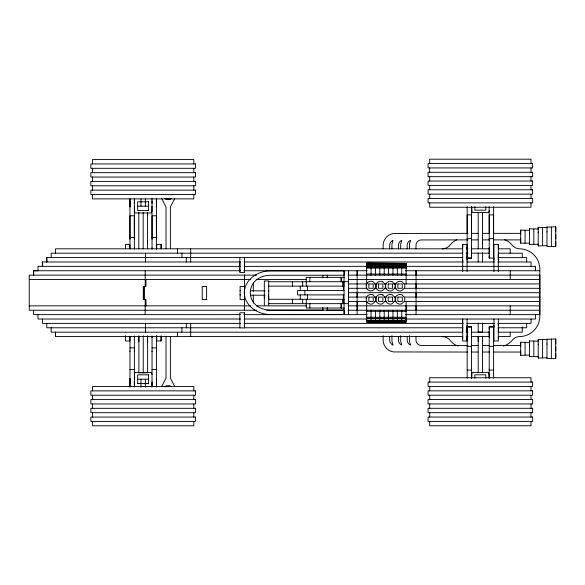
<?xml version="1.0" encoding="UTF-8"?>
<svg xmlns="http://www.w3.org/2000/svg" width="585" height="585" viewBox="0 0 585 585"><rect width="100%" height="100%" fill="white"/><g stroke="black" fill="none" stroke-linecap="round" stroke-linejoin="round"><path stroke-width="0.88" d="M42.398 261.985L42.398 266.38L42.398 261.978L240.493 261.985M46.778 257.59L46.778 261.985L46.778 257.59L462.684 257.59M51.166 257.59L51.166 253.195L462.684 253.195L462.684 261.985M55.546 336.572L55.546 332.178L55.546 336.572L462.691 336.572L462.684 338.766M55.546 253.195L55.546 248.808L462.691 248.808L462.691 244.42L467.071 244.479M125.482 335.695L125.482 340.967L129.87 340.967L129.87 336.58M129.958 248.903L129.958 198.681M129.972 386.159L129.972 381.925M129.972 380.901L129.972 378.363M129.972 351.512L129.972 351.007M134.345 249.064L134.345 199.207M134.44 387.08L134.36 381.925M134.36 351.512L134.36 351.007M134.36 337.457L134.36 336.55M138.806 212.56L138.806 248.866M138.872 341.728L138.872 335.658M143.237 335.658L143.237 372.835M143.179 212.56L143.179 248.866M145.19 305.853L145.175 314.635M145.19 279.52L145.175 270.745M145.533 261.985L145.533 253.195M147.603 341.728L147.603 335.658M147.544 243.667L147.544 212.56M151.968 387.08L151.968 383.577M152.041 386.144L152.041 335.907M152.041 383.914L152.041 381.91M152.041 351.497L152.041 351M152.041 337.45L152.041 336.543M152.027 249.071L152.027 200.867M156.414 248.018L156.414 248.822M156.414 206.147L156.414 207.053L156.414 199.222M156.414 201.781L156.414 200.889M156.429 386.144L156.429 381.91M156.429 380.893L156.429 378.356M156.429 351.497L156.429 351M156.429 337.45L156.429 336.543M156.414 249.071L156.414 198.695M156.729 335.695L156.729 340.967L161.116 340.967L161.116 336.58M161.116 244.442L161.116 248.837L161.116 244.442L156.729 244.442L156.729 248.837M177.54 253.195L177.54 248.808M181.92 332.178L181.92 327.783M186.308 327.783L186.308 323.395M190.688 248.808L190.688 261.985M239.857 271.586L239.857 268.032M239.857 266.365L239.857 261.985M240.142 295.213L240.142 294.569M240.142 290.825L240.142 290.336M244.53 305.853L244.53 310.24L244.53 275.133L244.53 279.52M244.53 271.586L244.53 268.032M244.53 266.365L244.53 261.985M264.325 298.416L264.325 296.061M268.712 298.416L268.712 296.061M268.712 294.979L268.712 294.533M268.712 291.505L268.712 290.357M300.244 290.504L300.244 286.123M302.672 286.123L302.672 281.743M306.306 303.652L306.306 299.271M307.425 299.271L307.425 294.891M343.38 299.271L343.38 294.891M348.433 275.133L348.433 270.745L348.433 314.635M357.142 310.24L357.142 301.472M357.142 297.085L357.142 270.745L357.142 275.133M366.656 263.162L406.129 263.447L366.656 263.162L366.656 283.922M371.044 320.507L371.044 310.24M371.044 275.14L371.044 264.873M375.431 320.507L375.431 310.24M375.431 275.14L375.431 264.873M379.819 320.507L379.819 310.24M379.819 275.14L379.819 264.873M384.199 320.507L384.199 310.24M384.199 275.14L384.199 264.873M388.586 320.507L388.586 310.24M388.586 275.14L388.586 264.873M392.974 320.507L392.974 310.24M392.974 275.14L392.974 264.873M397.354 320.507L397.354 310.24M397.354 275.14L397.354 264.873M401.741 320.507L401.741 310.24M401.741 275.14L401.741 264.873M406.129 305.853L406.129 322.211L366.656 322.211L366.656 301.472M406.129 263.162L406.129 283.922M415.964 248.969L416.023 244.691A5.514 5.514 0 0 1 420.769 239.945L467.956 239.887M416.052 310.24L416.052 305.853M416.052 297.085L416.052 283.922M416.052 275.133L416.052 270.745L416.052 288.31M462.684 244.479L462.684 247.689M462.684 325.238L462.684 332.2L51.166 332.178L51.166 327.783M462.684 323.395L462.684 319.03L462.684 340.96L467.071 340.96L467.181 336.499M462.684 271.528L462.684 260.157M462.684 253.195L462.684 248.808M467.071 332.2L467.071 325.238M467.071 271.528L467.181 206.768M467.181 337.391L467.181 336.989M471.547 336.499L471.547 337.399M471.547 329.041L471.547 326.861L467.181 326.861L467.181 378.21M467.181 255.937L467.181 258.117L471.547 258.117L471.547 207.046M478.194 341.318L478.194 336.295M478.194 212.552L478.194 248.683M482.559 341.318L482.559 336.295M482.559 243.66L482.559 212.552M489.228 377.917L489.228 369.325M489.235 326.847L489.228 346.371L493.601 346.371L493.601 326.847L489.235 326.847L489.235 329.033M489.235 255.945L489.235 258.131L489.228 238.607L493.601 238.607L493.601 258.131L489.235 257.978M489.235 248.808L489.235 253.678M489.235 248.486L489.235 247.594M489.235 239.367L489.228 214.9L493.601 214.9L493.601 239.367M493.601 378.195L493.601 369.325M493.601 258.131L493.601 257.641M493.93 325.238L493.93 340.96L498.318 340.96L498.318 327.775L526.668 327.775L526.668 323.395M493.93 271.528L493.93 257.992M498.318 338.766L498.318 336.572L510.215 336.572L510.215 332.178M498.318 323.395L498.318 332.2L522.281 332.156L522.281 326.898M498.318 271.528L498.318 244.42L493.93 244.42L493.93 260.157M498.318 247.689L498.318 244.435M510.215 270.745L510.215 279.52M510.215 253.195L510.215 248.808L498.318 248.808M529.454 355.095L520.687 355.314L520.687 342.225L529.454 342.452M529.454 243.17L520.687 243.17L520.687 230.08L529.454 230.3M525.074 342.452L525.074 355.095M525.074 243.17L525.074 230.3M526.668 262L526.668 257.619L498.318 257.619M538.222 356.623L529.454 356.623L529.454 344.843M529.454 341.969L529.454 340.916L538.222 341.187M538.222 244.208L529.454 244.479L529.454 232.698M529.454 229.825L529.454 228.772L538.222 229.042M531.048 266.351L531.048 261.985L497.981 261.985M533.834 356.623L533.834 341.187M533.834 229.042L533.834 244.208M535.429 266.351L535.429 270.745L535.429 266.351L405.266 266.351M546.982 357.764L538.222 358.086L538.222 344.112M538.222 340.704L538.222 339.461L546.982 339.461M546.982 245.62L538.222 245.934L538.222 231.967M538.222 228.559L538.222 227.309L546.982 227.631M542.602 227.631L542.602 245.62M546.982 339.285L555.75 338.956L555.75 358.59L546.982 358.59L546.982 343.863M546.982 227.141L555.75 226.805L555.75 246.439L546.982 246.439L546.982 231.718M551.37 227.141L551.37 246.109M467.181 248.479L467.181 247.543M489.17 210.637L488.658 212.567L472.161 212.567L471.642 206.6M174.659 198.637L170.389 206.951L170.389 248.705M161.745 386.378L166.016 378.056L166.016 336.368M165.972 199.097L170.345 199.097M137.665 206.169L148.59 206.169M467.181 214.885L471.547 214.885M467.89 233.356L393.603 233.459A12.058 12.058 0 0 0 383.226 243.835L383.124 248.815M471.488 233.356L477.908 233.356M482.42 233.356L489.74 233.356M493.36 233.356L520.687 233.356M129.958 237.473L134.345 237.473M152.027 237.488L156.414 237.488M467.181 238.6L471.547 238.6M471.598 239.887L477.96 239.887M482.508 239.887L489.777 239.887M493.418 239.887L520.687 239.887M466.23 248.808L468.007 248.808M489.455 248.808L471.547 248.808L471.547 253.751M466.23 253.195L468.007 253.195M471.547 253.195L489.455 253.195M467.181 258.051L471.547 258.051M244.142 261.985L463.283 261.985M466.94 261.985L494.332 261.985M366.656 264.588L406.129 264.588M366.656 265.166L406.129 265.166M240.589 266.38L38.018 266.351L38.018 270.745L33.63 270.738L33.63 275.133L33.63 270.745L240.194 270.745M244.245 266.38L366.912 266.351M366.656 267.067L406.129 267.067M243.85 270.745L367.109 270.745M405.266 270.745L539.816 270.745M366.656 274.065L406.129 274.065M256.639 275.133L29.25 275.133L29.25 310.24L256.376 310.24M348.002 275.133L539.816 275.133L539.816 314.635L405.266 314.635M344.28 277.356L306.204 277.356L306.306 286.123M29.25 279.52L250.906 279.52M256.281 279.52L306.511 279.52M348.433 279.52L539.816 279.542M268.778 281.736L348.433 281.714M539.765 283.922L404.272 283.922M348.433 283.922L367.109 283.922M374.261 283.93L377.42 283.922M384.243 283.93L386.422 283.93M393.566 283.922L396.257 283.922M268.778 286.123L343.958 286.123M244.53 286.438L240.128 286.445L240.128 299.6L244.53 299.6M367.109 288.31L348.433 288.31L348.433 297.085L367.109 297.085M374.363 288.31L377.084 288.31M384.33 288.31L386.422 288.31M394.305 288.31L396.118 288.31M404.228 288.31L539.904 288.31M344.046 290.504L297.568 290.504L297.568 294.891L344.046 294.891M250.519 290.825L265.071 290.825M348.433 292.697L539.904 292.697M250.519 295.213L265.071 295.213M374.261 297.085L376.755 297.085M384.243 297.085L386.422 297.085M394.305 297.085L396.118 297.085M404.272 297.085L539.904 297.085M268.778 299.279L343.958 299.271M348.433 301.472L367.051 301.472M374.729 301.472L376.755 301.472M384.601 301.472L386.422 301.472M393.566 301.472L396.103 301.472M404.228 301.472L539.816 301.472M268.778 303.666L348.433 303.659M29.25 305.853L250.906 305.853M256.281 305.853L306.511 305.853M348.433 305.853L539.816 305.853M344.28 308.039L306.204 308.039L306.233 303.652M266.694 310.24L323.337 310.24M326.554 310.24L344.353 310.24M348.002 310.24L539.816 310.24M240.194 314.635L33.63 314.635L33.63 310.24M243.85 314.635L367.109 314.635M366.656 317.275L406.129 317.275M366.656 318.313L406.129 318.313M366.656 318.598L406.129 318.598M240.589 319L38.018 319.03L38.018 314.635M244.245 319L366.912 319.03M405.266 319.03L535.429 319.03L535.429 314.635M366.656 320.214L406.129 320.214M366.656 320.507L406.129 320.507M366.656 320.792L406.129 320.792M366.656 321.077L406.129 321.077M366.656 321.355L406.129 321.355M366.656 321.64L406.129 321.64M366.656 321.925L406.129 321.925M240.493 323.395L42.398 323.395L42.398 319M244.142 323.395L463.283 323.395M466.94 323.395L494.332 323.395M497.981 323.395L531.048 323.395L531.048 319.03M489.235 326.92L493.601 326.92M239.982 327.783L46.778 327.783L46.778 323.395M244.42 327.783L462.684 327.783M466.23 332.178L468.007 332.178M489.455 332.178L471.547 332.178L471.547 331.315M466.23 336.572L468.007 336.572M471.547 336.572L489.455 336.572M467.956 345.508L420.769 345.45A5.514 5.514 0 0 1 416.023 340.704L415.964 336.426M471.598 345.508L477.96 345.508M482.508 345.508L489.777 345.508M493.418 345.508L520.687 345.508M467.181 346.378L471.547 346.378M129.972 347.885L134.36 347.885M152.041 347.878L156.429 347.878M467.89 352.038L393.603 351.936A12.058 12.058 0 0 1 383.226 341.56L383.124 335.695M471.488 352.038L477.908 352.038M482.42 352.038L489.74 352.038M493.36 352.038L520.687 352.038M152.041 369.559L156.429 369.559M129.972 369.574L134.36 369.574M467.181 370.086L471.547 370.086M137.665 379.204L148.59 379.204M137.665 383.577L141.307 383.577M144.948 383.577L148.59 383.577M165.972 385.917L170.345 385.917M382.766 281.743L385.23 284.544A4.87 4.87 0 0 1 384.996 288.259L382.202 290.723A4.87 4.87 0 0 1 376.009 287.696L376.257 283.981A4.87 4.87 0 0 1 382.758 281.743M382.766 294.906L385.23 297.699A4.87 4.87 0 0 1 384.996 301.414L382.202 303.878A4.87 4.87 0 0 1 376.009 300.851L376.257 297.136A4.87 4.87 0 0 1 382.758 294.898M161.745 198.637L166.016 206.951L166.016 248.705M174.659 386.378L170.389 378.056L170.389 336.368M151.968 374.363L151.449 372.433L134.959 372.433L134.44 374.363L134.44 379.204M395.38 287.696L395.614 283.981A4.87 4.87 0 0 1 402.114 281.743L404.586 284.544A4.87 4.87 0 0 1 404.352 288.259L401.559 290.723A4.87 4.87 0 0 1 395.365 287.696M395.38 300.858L395.614 297.136A4.87 4.87 0 0 1 402.114 294.898L404.586 297.699A4.87 4.87 0 0 1 404.352 301.414L401.559 303.878A4.87 4.87 0 0 1 395.365 300.851M471.547 327.008L467.181 327.008M467.181 247.587L467.181 247.989M555.75 226.805L555.75 231.718M555.75 234.431L555.75 238.819M555.75 241.532L555.75 246.439M555.75 338.956L555.75 343.863M555.75 346.576L555.75 350.963M555.75 353.676L555.75 358.59M551.37 338.956L551.37 358.254M546.982 226.805L546.982 231.967M546.982 338.956L546.982 344.112M542.602 339.461L542.602 357.764M538.222 227.309L538.222 232.698M538.222 244.691L538.222 245.934M538.222 339.461L538.222 344.843M538.222 356.835L538.222 358.086M531.019 163.566L531.019 159.2L429.69 159.2L429.69 163.566M531.019 167.932L531.019 172.304M531.019 176.67L531.019 181.036M531.019 185.408L531.019 189.774M531.019 194.14L531.019 198.512M531.019 202.878L531.019 207.244L429.69 207.244L429.69 202.878M531.019 382.1L531.019 377.734L429.69 377.734L429.69 382.1M531.019 386.466L531.019 390.839M531.019 395.204L531.019 399.57M531.019 403.942L531.019 408.308M531.019 412.674L531.019 417.047M531.019 421.412L531.019 425.778L429.69 425.778L429.69 421.412M529.454 228.772L529.454 233.349M529.454 243.426L529.454 244.479M529.454 340.916L529.454 345.501M529.454 355.57L529.454 356.623M522.281 257.619L522.281 253.239L498.318 253.195L498.318 260.157M520.687 230.08L520.687 234.431M520.687 238.819L520.687 243.17M520.687 342.225L520.687 346.576M520.687 350.963L520.687 355.314M510.215 305.853L510.215 314.635M498.318 319.03L498.318 325.238M493.93 319.03L493.93 327.403M493.601 206.783L493.601 233.452M493.601 326.847L493.601 327.337M493.601 345.611L493.601 370.078L489.228 370.078L489.228 345.611M489.17 206.6L489.235 233.452M489.235 331.212L489.235 337.421M489.17 378.378L488.658 372.411L472.161 372.411L471.642 378.378M485.791 206.666L485.791 210.176L474.866 210.176L474.866 206.666M485.791 378.305L485.791 374.802L474.866 374.802L474.866 378.305M482.559 212.567L482.559 214.98M482.559 240.969L482.559 248.683M482.559 252.874L482.559 261.948M482.559 322.993L482.559 332.104L478.194 332.104L478.194 322.993M482.559 336.47L482.559 372.426M478.194 252.874L478.194 261.948M478.194 336.47L478.194 372.426M471.547 215.448L471.547 233.437M471.547 247.543L471.547 248.479M471.547 255.937L471.547 258.117M471.547 326.861L471.547 377.932M467.181 215.448L467.181 233.437M467.181 248.808L467.181 253.751M467.071 244.42L467.071 248.822M467.071 253.195L467.071 260.157M467.071 319.03L467.071 340.96M429.69 167.932L429.69 172.304M429.69 176.67L429.69 181.036M429.69 185.408L429.69 189.774M429.69 194.14L429.69 198.512M429.69 386.466L429.69 390.839M429.69 395.204L429.69 399.57M429.69 403.942L429.69 408.308M429.69 412.674L429.69 417.047M416.052 292.697L416.052 314.635M409.441 248.815L409.537 243.835L410.582 240.318L409.931 240.632A5.514 5.514 0 0 0 407.226 244.691L407.167 248.969M409.441 335.695L409.537 341.56L410.582 345.077L409.931 344.762A5.514 5.514 0 0 1 407.226 340.704L407.167 336.426M406.129 264.749L406.129 264.303L366.656 264.303L366.656 264.749M406.129 265.327L406.129 264.873L366.656 264.873L366.656 265.327M406.129 301.472L406.129 311.3L366.656 311.315L366.656 310.24M406.129 320.28L406.129 320.909M400.637 248.815L400.74 243.835L401.771 240.347L401.193 240.632A5.514 5.514 0 0 0 398.48 244.691L398.429 248.969M400.637 335.695L400.74 341.56L401.771 345.048L401.193 344.762A5.514 5.514 0 0 1 398.48 340.704L398.429 336.426M391.899 248.815L391.994 243.835L393.04 240.333L392.418 240.632A5.514 5.514 0 0 0 389.712 244.691L389.654 248.969M391.899 335.695L391.994 341.56L393.04 345.062L392.418 344.762A5.514 5.514 0 0 1 389.712 340.704L389.654 336.426M366.656 320.28L366.656 320.909M357.142 292.697L357.142 314.635M344.046 270.753L344.046 314.635M343.746 281.743L343.746 286.123M343.746 299.271L343.746 303.652M343.38 286.123L343.38 290.504M342.664 281.743L342.664 286.123M342.664 299.271L342.664 303.652M341.326 277.356L341.326 281.743M341.326 303.652L341.326 308.039M341.018 277.356L341.018 281.743M341.018 303.652L341.018 308.039M327.249 275.155L327.249 277.773M327.249 307.6L327.249 310.226M322.869 275.155L322.869 277.773M322.869 307.6L322.869 310.226M309.867 277.356L309.867 281.743M309.867 303.652L309.867 308.039M307.425 286.123L307.425 290.504M304.895 290.504L304.895 294.891M302.672 299.271L302.672 303.652M300.244 294.891L300.244 299.271M292.368 281.736L292.368 286.123M292.368 299.279L292.368 303.666M268.712 305.092L268.712 280.946L264.325 280.946L264.325 305.092M253.305 283.25L253.305 291.345M253.305 294.95L253.305 303.045M244.53 257.444L244.53 272.573L239.857 272.573L239.857 257.444M193.81 163.946L193.81 159.573L92.489 159.573L92.489 163.946M193.81 168.312L193.81 172.677M193.81 177.043L193.81 181.416M193.81 185.781L193.81 190.147M193.81 194.52L193.81 198.885L92.489 198.885L92.489 194.52M193.81 390.86L193.81 386.488L92.489 386.488L92.489 390.86M193.81 395.226L193.81 399.592M193.81 403.964L193.81 408.33M193.81 412.696L193.81 417.068M193.81 421.434L193.81 425.8L92.489 425.8L92.489 421.434M190.688 323.395L190.688 336.572M186.308 257.59L186.308 261.985M181.92 253.195L181.92 257.59M177.54 332.178L177.54 336.572M161.116 335.695L161.116 340.967M156.414 239.177L156.414 215.785L152.027 215.806L152.027 239.177M156.429 335.907L156.429 387.153M151.968 198.293L152.027 203.456M151.968 206.169L151.968 211.01L151.449 212.947L134.959 212.947L134.44 211.01L134.44 206.169M152.027 247.916L152.027 248.822M147.603 336.872L147.603 372.835L138.872 372.835L138.872 336.872M147.544 212.574L147.544 214.987M147.544 240.976L147.544 248.866M145.965 279.52L145.965 286.438L143.296 286.438L143.296 299.6L145.965 299.6L145.965 305.853M145.533 323.395L145.533 332.178M145.351 198.966L145.351 201.664M145.351 201.781L145.351 206.169M145.351 379.204L145.351 383.592M145.351 383.709L145.351 387.307M145.204 279.52L145.204 286.438M145.204 299.6L145.204 305.853M144.056 286.438L144.056 299.6M143.976 286.438L143.976 299.6M140.985 198.966L140.985 201.664M140.985 201.781L140.985 206.169M140.985 379.204L140.985 383.592M140.985 383.709L140.985 387.307M134.44 198.293L134.44 201.803M134.345 201.437L134.345 203.441M134.345 239.17L134.345 215.777L129.958 215.792L129.958 239.17M134.345 247.908L134.345 248.808M134.36 335.914L134.36 384.506M129.994 201.803L129.994 206.169M129.994 379.204L129.994 383.577M129.958 199.207L129.958 203.441M129.958 204.465L129.958 207.039M129.972 336.463L129.972 387.168M129.87 248.83L129.87 244.442L125.482 244.442L125.482 248.837M92.489 168.312L92.489 172.677M92.489 177.043L92.489 181.416M92.489 185.781L92.489 190.147M92.489 395.226L92.489 399.592M92.489 403.964L92.489 408.33M92.489 412.696L92.489 417.068M171.325 198.556A7.488 7.488 0 0 1 170.096 198.995A9.667 9.667 0 0 1 166.22 198.988A7.488 7.488 0 0 1 164.992 198.542M164.992 386.839A7.488 7.488 0 0 1 166.22 386.385A9.667 9.667 0 0 1 170.096 386.378A7.488 7.488 0 0 1 171.325 386.824M442.216 248.822A10.23 10.23 0 0 0 450.326 244.815A15.934 15.934 0 0 1 456.878 239.791M504.636 239.718A18.12 18.12 0 0 1 511.992 244.815L512.109 244.998A9.609 9.609 0 0 0 520.453 248.822A20.512 20.512 0 0 1 539.816 268.186L539.816 317.209A20.512 20.512 0 0 1 520.453 336.572A9.609 9.609 0 0 0 512.109 340.397L511.992 340.58A18.12 18.12 0 0 1 503.414 346.079M457.997 346.02A15.934 15.934 0 0 1 450.333 340.58A10.237 10.237 0 0 0 442.209 336.572M344.214 270.884L344.214 275.242L270.848 275.242C243.499 275.396 243.499 309.984 270.848 310.13L344.214 310.13L344.214 314.496L270.453 314.496C258.095 314.657 244.567 305.984 244.252 292.69C244.567 279.396 258.095 270.716 270.453 270.884L344.214 270.884M368.85 297.085L368.85 301.472L373.237 301.472L373.237 297.085L368.85 297.085M368.85 283.93L368.85 288.31L373.237 288.31L373.237 283.93L368.85 283.93M378.517 297.085L378.517 301.472L382.904 301.472L382.904 297.085L378.517 297.085M378.517 283.93L378.517 288.31L382.904 288.31L382.904 283.93L378.517 283.93M388.177 297.085L388.177 301.472L392.564 301.472L392.564 297.085L388.177 297.085M388.177 283.93L388.177 288.31L392.564 288.31L392.564 283.93L388.177 283.93M397.873 297.085L397.873 301.472L402.261 301.472L402.261 297.085L397.873 297.085M397.873 283.93L397.873 288.31L402.261 288.31L402.261 283.93L397.873 283.93M366.188 285.18L366.364 287.696A4.863 4.863 0 0 0 372.543 290.723L375.329 288.259A4.87 4.87 0 0 0 375.563 284.544L373.098 281.743A4.863 4.863 0 0 0 366.598 283.988L366.188 285.18M366.188 298.343L366.364 300.858A4.863 4.863 0 0 0 372.543 303.886L375.329 301.414A4.87 4.87 0 0 0 375.563 297.699L373.098 294.906A4.863 4.863 0 0 0 366.598 297.151L366.188 298.343M385.515 285.18L385.691 287.696A4.87 4.87 0 0 0 391.855 290.73L394.656 288.259A4.87 4.87 0 0 0 394.89 284.544L392.425 281.743A4.87 4.87 0 0 0 385.903 283.981L385.515 285.18M385.515 298.343L385.691 300.858A4.87 4.87 0 0 0 391.855 303.886L394.656 301.414A4.87 4.87 0 0 0 394.89 297.699L392.425 294.906A4.87 4.87 0 0 0 385.903 297.136L385.515 298.343M532.635 163.566L428.066 163.566L428.066 167.932L532.635 167.932L532.635 163.566M195.434 163.946L90.865 163.946L90.865 168.312L195.434 168.312L195.434 163.946M532.635 172.304L428.066 172.304L428.066 176.67L532.635 176.67L532.635 172.304M195.434 172.677L90.865 172.677L90.865 177.043L195.434 177.043L195.434 172.677M532.635 181.036L428.066 181.036L428.066 185.408L532.635 185.408L532.635 181.036M195.434 181.416L90.865 181.416L90.865 185.781L195.434 185.781L195.434 181.416M532.635 189.774L428.066 189.774L428.066 194.14L532.635 194.14L532.635 189.774M195.434 190.147L90.865 190.147L90.865 194.52L195.434 194.52L195.434 190.147M532.635 198.512L428.066 198.512L428.066 202.878L532.635 202.878L532.635 198.512M148.59 201.803L137.665 201.803L137.665 210.556L148.59 210.556L148.59 201.781M406.129 263.74L366.656 264.025L406.129 263.74M406.129 266.782L366.656 266.782L366.656 268.105L406.129 268.105L406.129 266.782M206.622 286.438L202.234 286.438L202.234 299.6L206.622 299.6L206.622 286.438M244.53 312.807L239.857 312.807L239.857 327.929L244.53 327.929L244.53 312.807M148.59 374.824L137.665 374.824L137.665 383.592L148.59 383.592L148.59 374.824M532.635 382.1L428.066 382.1L428.066 386.466L532.635 386.466L532.635 382.1M195.434 390.86L90.865 390.86L90.865 395.226L195.434 395.226L195.434 390.86M532.635 390.839L428.066 390.839L428.066 395.204L532.635 395.204L532.635 390.839M195.434 399.592L90.865 399.592L90.865 403.964L195.434 403.964L195.434 399.592M532.635 399.57L428.066 399.57L428.066 403.942L532.635 403.942L532.635 399.57M532.635 408.308L428.066 408.308L428.066 412.674L532.635 412.674L532.635 408.308M195.434 408.33L90.865 408.33L90.865 412.696L195.434 412.696L195.434 408.33M195.434 417.068L90.865 417.068L90.865 421.434L195.434 421.434L195.434 417.068M532.635 417.047L428.066 417.047L428.066 421.412L532.635 421.412L532.635 417.047"/></g></svg>
